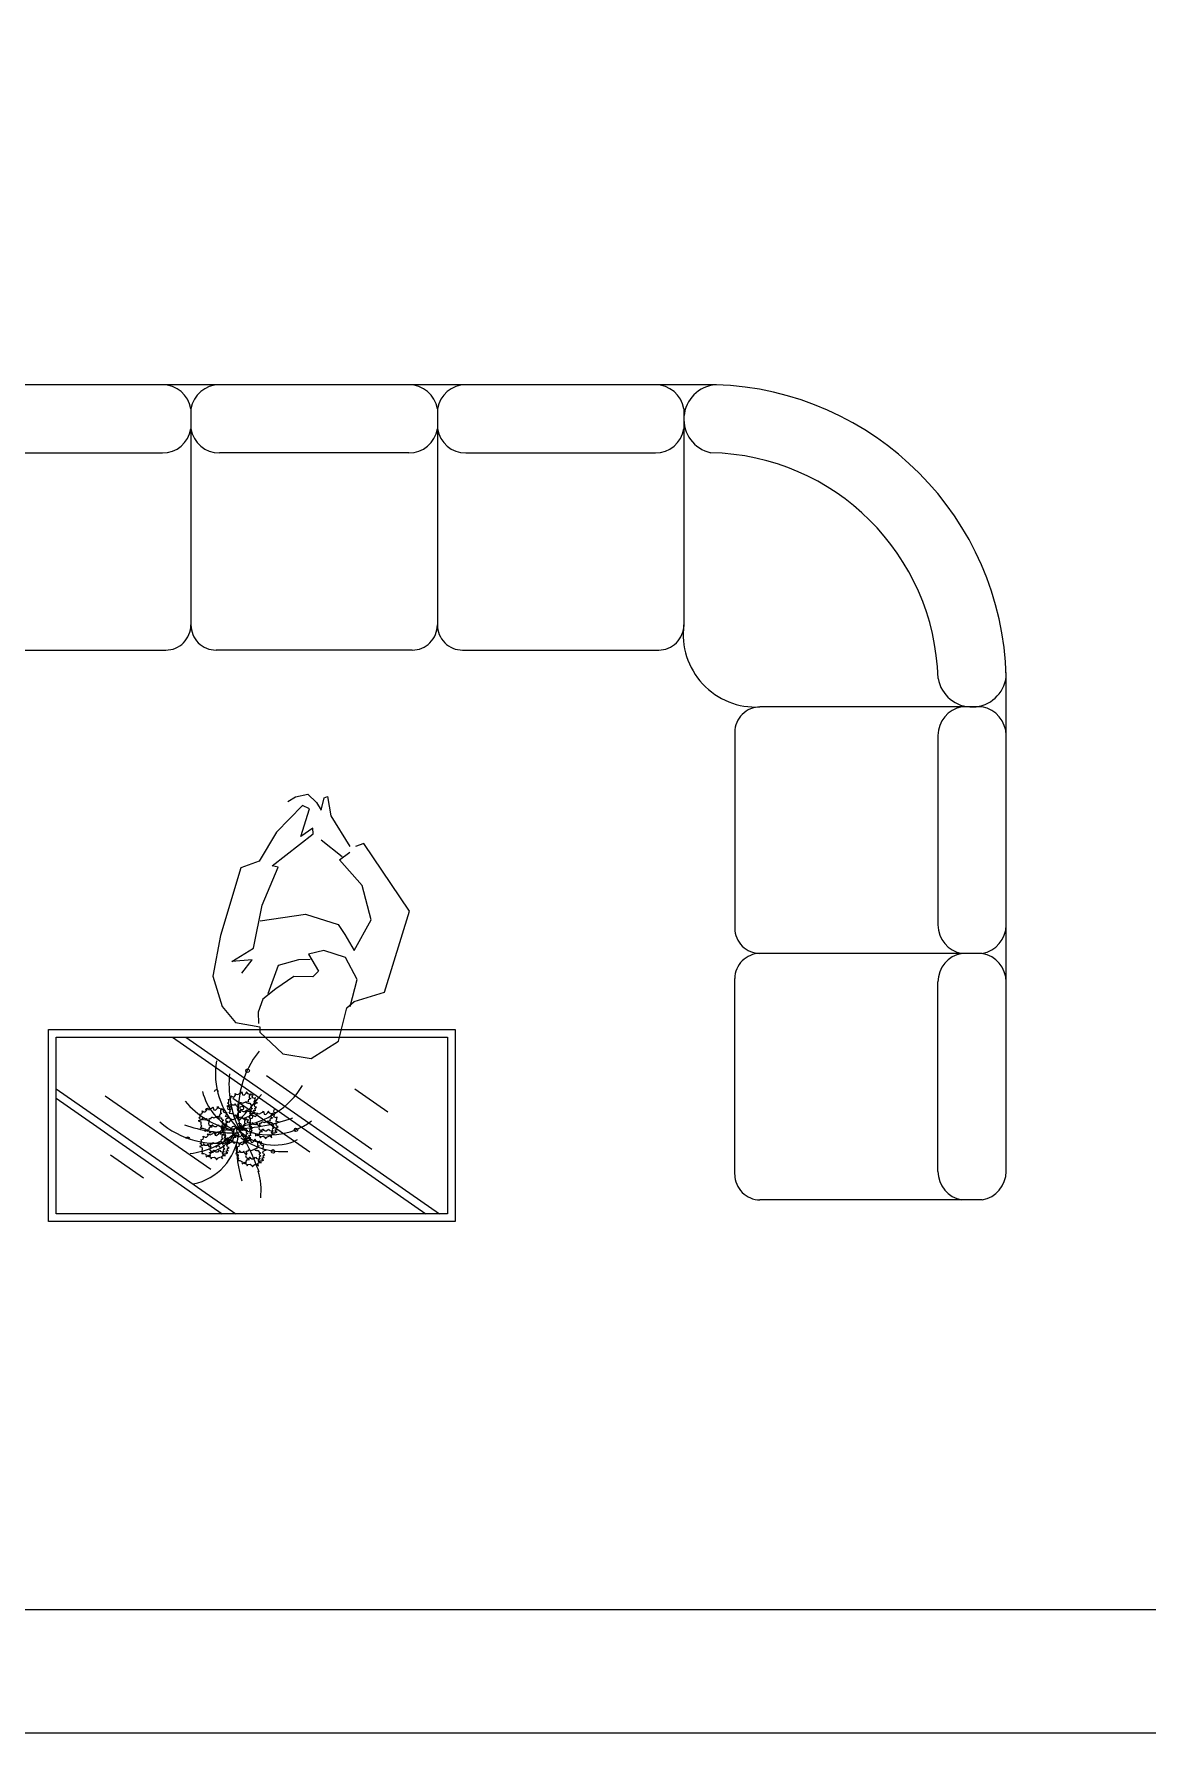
# Model space of a CAD drawing. Header units: inches. Extents: x 10.2 to 52.7, y 13.8 to 38.6.
# Drawn here: x 41.955 to 44.89, y 13.807 to 18.288 of the extents above; entities that cross this region are included whole.
import ezdxf

# ---------------------------------------------------------------- set-up
doc = ezdxf.new("R2010")
doc.units = ezdxf.units.IN
doc.header["$MEASUREMENT"] = 0
doc.layers.add('02', color=2, linetype='Continuous')
doc.layers.add('kadrbm', color=4, linetype='Continuous')

# ---------------------------------------------------------------- blocks, each defined once
blk = doc.blocks.new('kadrbm')
at = {"layer": 'kadrbm', "color": 4}
blk.add_lwpolyline([(0, 0), (0, 24.7972), (21, 24.7972), (21, 0), (0, 0)], close=True, dxfattribs=at)
blk.add_lwpolyline([(20.6631, 0.3257), (20.6631, 24.4603), (0.3369, 24.4603), (0.3369, 0.3257), (20.6631, 0.3257)], dxfattribs=at)

msp = doc.modelspace()

# ---------------------------------------------------------------- linework, layer by layer
at = {"layer": '02'}
for p, q in [((43.7548, 17.3631), (41.633, 17.3631)), ((42.3689, 17.2996), (42.3689, 16.7294)), ((43.0189, 17.2996), (43.0189, 16.7294)), ((43.6689, 17.2996), (43.6689, 16.7294)), ((41.794, 17.1831), (42.2939, 17.1831)), ((42.9439, 17.1831), (42.444, 17.1831)), ((43.094, 17.1831), (43.5939, 17.1831)), ((41.7853, 16.6631), (42.3026, 16.6631)), ((42.9526, 16.6631), (42.4353, 16.6631)), ((43.0853, 16.6631), (43.6026, 16.6631)), ((44.5189, 15.2881), (44.5189, 16.6042)), ((44.4555, 16.5131), (43.8697, 16.5131)), ((43.8034, 16.4467), (43.8034, 15.9295)), ((44.3389, 16.4381), (44.3389, 15.9381)), ((42.6249, 16.2635), (42.6451, 16.276)), ((42.6451, 16.276), (42.6774, 16.2829)), ((42.6774, 16.2829), (42.7002, 16.2615)), ((42.7126, 16.2412), (42.7205, 16.2739)), ((42.7205, 16.2739), (42.7292, 16.2771)), ((42.7292, 16.2771), (42.7382, 16.2258)), ((42.6636, 16.2529), (42.5949, 16.1829)), ((42.6587, 16.1717), (42.6815, 16.2447)), ((42.6815, 16.2447), (42.6636, 16.2529)), ((42.7002, 16.2615), (42.7126, 16.2412)), ((42.7382, 16.2258), (42.7879, 16.1448)), ((42.5949, 16.1829), (42.5486, 16.1063)), ((42.6905, 16.1933), (42.6587, 16.1717)), ((42.691, 16.1786), (42.6905, 16.1933)), ((42.5829, 16.0941), (42.691, 16.1786)), ((42.7681, 16.1176), (42.7121, 16.1616)), ((42.8246, 16.1533), (42.8027, 16.1452)), ((42.9452, 15.9742), (42.8246, 16.1533)), ((42.5486, 16.1063), (42.5004, 16.0885)), ((42.5566, 15.99), (42.5993, 16.0902)), ((42.5993, 16.0902), (42.5829, 16.0941)), ((42.761, 16.11), (42.7884, 16.13)), ((42.8206, 16.0426), (42.761, 16.11)), ((42.5004, 16.0885), (42.447, 15.9099)), ((42.8441, 15.9518), (42.8206, 16.0426)), ((42.5336, 15.8772), (42.5566, 15.99)), ((42.552, 15.9486), (42.6709, 15.9667)), ((42.6709, 15.9667), (42.7576, 15.9396)), ((42.8795, 15.7612), (42.9452, 15.9742)), ((42.7576, 15.9396), (42.7747, 15.913)), ((42.7747, 15.913), (42.7994, 15.8708)), ((42.7994, 15.8708), (42.8441, 15.9518)), ((42.447, 15.9099), (42.4267, 15.803)), ((42.4771, 15.8415), (42.5336, 15.8772)), ((42.7197, 15.8712), (42.6787, 15.8611)), ((42.7763, 15.8524), (42.7197, 15.8712)), ((42.5301, 15.8461), (42.4771, 15.8415)), ((42.5031, 15.8113), (42.5301, 15.8461)), ((42.5727, 15.7575), (42.5999, 15.8321)), ((42.5999, 15.8321), (42.654, 15.8471)), ((42.654, 15.8471), (42.6835, 15.848)), ((42.6787, 15.8611), (42.7052, 15.8162)), ((42.8077, 15.7944), (42.7763, 15.8524)), ((44.4555, 15.8631), (43.8697, 15.8631)), ((42.4267, 15.803), (42.4513, 15.7227)), ((42.6407, 15.8024), (42.593, 15.7699)), ((42.6909, 15.801), (42.6407, 15.8024)), ((42.7052, 15.8162), (42.6909, 15.801)), ((42.7892, 15.723), (42.8077, 15.7944)), ((43.8034, 15.2795), (43.8034, 15.7967)), ((44.3389, 15.2881), (44.3389, 15.7881)), ((42.5584, 15.7423), (42.5462, 15.708)), ((42.593, 15.7699), (42.5584, 15.7423)), ((42.7805, 15.7198), (42.7991, 15.7366)), ((42.7991, 15.7366), (42.8795, 15.7612)), ((42.4513, 15.7227), (42.4865, 15.681)), ((42.5462, 15.708), (42.5471, 15.6785)), ((42.7581, 15.632), (42.7805, 15.7198)), ((41.9938, 15.662), (43.0656, 15.662)), ((41.9938, 15.1562), (41.9938, 15.662)), ((42.0138, 15.642), (43.0456, 15.642)), ((42.0138, 15.1762), (42.0138, 15.642)), ((42.3202, 15.642), (42.9888, 15.1762)), ((42.3559, 15.642), (43.0244, 15.1762)), ((42.4865, 15.681), (42.5503, 15.6698)), ((42.5503, 15.6698), (42.5508, 15.655)), ((42.5508, 15.655), (42.6116, 15.5979)), ((43.0456, 15.642), (43.0456, 15.1762)), ((43.0656, 15.662), (43.0656, 15.1562)), ((42.6116, 15.5979), (42.6858, 15.5855)), ((42.6858, 15.5855), (42.7581, 15.632)), ((42.5679, 15.541), (42.8461, 15.3471)), ((42.0138, 15.5063), (42.4875, 15.1762)), ((42.0138, 15.4814), (42.4518, 15.1762)), ((42.1431, 15.4878), (42.4214, 15.2939)), ((42.4657, 15.4681), (42.4691, 15.4706)), ((42.4681, 15.467), (42.4657, 15.4681)), ((42.4674, 15.4778), (42.4734, 15.4792)), ((42.4691, 15.4763), (42.4674, 15.4778)), ((42.4701, 15.4627), (42.4681, 15.467)), ((42.4721, 15.4627), (42.4684, 15.4616)), ((42.4691, 15.4706), (42.4691, 15.4763)), ((42.4741, 15.4634), (42.4721, 15.4627)), ((42.4734, 15.4792), (42.4748, 15.4831)), ((42.4741, 15.4867), (42.4741, 15.4871)), ((42.4741, 15.4871), (42.4791, 15.4846)), ((42.4748, 15.4831), (42.4741, 15.4867)), ((42.4744, 15.4681), (42.4741, 15.4634)), ((42.4781, 15.4631), (42.4744, 15.4681)), ((42.4781, 15.4631), (42.4781, 15.4631)), ((42.4831, 15.4624), (42.4781, 15.4631)), ((42.4791, 15.4846), (42.4821, 15.4842)), ((42.4798, 15.4812), (42.6825, 15.3399)), ((42.4821, 15.4842), (42.4841, 15.486)), ((42.4858, 15.4663), (42.4831, 15.4624)), ((42.4831, 15.4624), (42.4831, 15.4624)), ((42.4841, 15.486), (42.4868, 15.4889)), ((42.4851, 15.4932), (42.4885, 15.4921)), ((42.4865, 15.491), (42.4851, 15.4932)), ((42.4875, 15.4645), (42.4858, 15.4663)), ((42.4868, 15.4889), (42.4865, 15.491)), ((42.4878, 15.4624), (42.4875, 15.4645)), ((42.4908, 15.4595), (42.4878, 15.4624)), ((42.4885, 15.4921), (42.4925, 15.491)), ((42.4925, 15.491), (42.4992, 15.4943)), ((42.4925, 15.491), (42.4925, 15.491)), ((42.4925, 15.4659), (42.4948, 15.4663)), ((42.4932, 15.4631), (42.4925, 15.4659)), ((42.4932, 15.4606), (42.4932, 15.4631)), ((42.4948, 15.4663), (42.4978, 15.467)), ((42.4978, 15.467), (42.4992, 15.4702)), ((42.4992, 15.4943), (42.5012, 15.4957)), ((42.4992, 15.4702), (42.5009, 15.4699)), ((42.5009, 15.4699), (42.5032, 15.4692)), ((42.5012, 15.4957), (42.5029, 15.4978)), ((42.5029, 15.4978), (42.5052, 15.4899)), ((42.5032, 15.4692), (42.5052, 15.4684)), ((42.5052, 15.4899), (42.5092, 15.4889)), ((42.5052, 15.4684), (42.5122, 15.471)), ((42.5092, 15.4889), (42.5146, 15.4943)), ((42.5122, 15.471), (42.5146, 15.4727)), ((42.5146, 15.4982), (42.5183, 15.4935)), ((42.5152, 15.4975), (42.5146, 15.4982)), ((42.5146, 15.4943), (42.5152, 15.4975)), ((42.5146, 15.4727), (42.5149, 15.4706)), ((42.5149, 15.4706), (42.5162, 15.4692)), ((42.5176, 15.472), (42.5152, 15.471)), ((42.5162, 15.4692), (42.5196, 15.4681)), ((42.5183, 15.4935), (42.5246, 15.4921)), ((42.5196, 15.4681), (42.5203, 15.4681)), ((42.5209, 15.4771), (42.5203, 15.4749)), ((42.5203, 15.4749), (42.5203, 15.4735)), ((42.5203, 15.4735), (42.5216, 15.472)), ((42.5203, 15.4681), (42.5249, 15.4684)), ((42.5253, 15.4799), (42.5209, 15.4771)), ((42.5229, 15.4882), (42.5226, 15.4871)), ((42.5226, 15.4871), (42.5226, 15.4817)), ((42.5226, 15.4817), (42.5266, 15.4806)), ((42.5273, 15.4921), (42.5229, 15.4882)), ((42.5246, 15.4921), (42.5283, 15.4925)), ((42.5249, 15.4684), (42.5249, 15.4667)), ((42.5249, 15.4667), (42.5266, 15.4638)), ((42.5266, 15.4806), (42.5253, 15.4799)), ((42.5265, 15.4896), (42.5254, 15.4899)), ((42.5312, 15.4897), (42.5265, 15.4896)), ((42.5266, 15.4638), (42.5283, 15.4631)), ((42.5283, 15.4925), (42.5273, 15.4921)), ((42.5283, 15.4631), (42.5303, 15.4624)), ((42.5303, 15.4624), (42.5283, 15.4606)), ((42.5305, 15.4844), (42.5314, 15.4878)), ((42.5324, 15.4823), (42.5305, 15.4844)), ((42.5332, 15.49), (42.5312, 15.4897)), ((42.5314, 15.4878), (42.5332, 15.49)), ((42.5364, 15.4806), (42.5324, 15.4823)), ((42.536, 15.4716), (42.5383, 15.4773)), ((42.5411, 15.4701), (42.536, 15.4716)), ((42.5393, 15.4832), (42.5364, 15.4806)), ((42.5364, 15.463), (42.5385, 15.467)), ((42.5376, 15.4594), (42.5364, 15.463)), ((42.5383, 15.4773), (42.5393, 15.4832)), ((42.5385, 15.467), (42.5449, 15.4686)), ((42.5449, 15.4686), (42.5411, 15.4701)), ((42.8009, 15.5063), (42.888, 15.4456)), ((42.3927, 15.4226), (42.3884, 15.4212)), ((42.3884, 15.4212), (42.3947, 15.419)), ((42.39, 15.4291), (42.3934, 15.4316)), ((42.3924, 15.428), (42.39, 15.4291)), ((42.3917, 15.4388), (42.3977, 15.4402)), ((42.3934, 15.4373), (42.3917, 15.4388)), ((42.3944, 15.4237), (42.3924, 15.428)), ((42.3964, 15.4237), (42.3927, 15.4226)), ((42.3934, 15.4316), (42.3934, 15.4373)), ((42.3947, 15.419), (42.3954, 15.4155)), ((42.3984, 15.4244), (42.3964, 15.4237)), ((42.3977, 15.4402), (42.3991, 15.4441)), ((42.3984, 15.4481), (42.4034, 15.4456)), ((42.3984, 15.4477), (42.3984, 15.4481)), ((42.3991, 15.4441), (42.3984, 15.4477)), ((42.3987, 15.4291), (42.3984, 15.4244)), ((42.4024, 15.4241), (42.3987, 15.4291)), ((42.4024, 15.4241), (42.4024, 15.4241)), ((42.4074, 15.4233), (42.4024, 15.4241)), ((42.4034, 15.4456), (42.4064, 15.4452)), ((42.4064, 15.4452), (42.4084, 15.447)), ((42.4101, 15.4273), (42.4074, 15.4233)), ((42.4074, 15.4233), (42.4074, 15.4233)), ((42.4084, 15.447), (42.4111, 15.4499)), ((42.4094, 15.4542), (42.4128, 15.4531)), ((42.4108, 15.452), (42.4094, 15.4542)), ((42.4118, 15.4255), (42.4101, 15.4273)), ((42.4111, 15.4499), (42.4108, 15.452)), ((42.4121, 15.4233), (42.4118, 15.4255)), ((42.4151, 15.4205), (42.4121, 15.4233)), ((42.4128, 15.4531), (42.4168, 15.452)), ((42.4191, 15.4212), (42.4151, 15.4205)), ((42.4161, 15.4164), (42.4191, 15.4212)), ((42.4168, 15.452), (42.4235, 15.4553)), ((42.4168, 15.452), (42.4168, 15.452)), ((42.4168, 15.4269), (42.4191, 15.4273)), ((42.4175, 15.4241), (42.4168, 15.4269)), ((42.4175, 15.4216), (42.4175, 15.4241)), ((42.4191, 15.4273), (42.4221, 15.428)), ((42.4191, 15.4212), (42.4191, 15.4212)), ((42.4221, 15.428), (42.4235, 15.4312)), ((42.4235, 15.4553), (42.4255, 15.4567)), ((42.4235, 15.4312), (42.4252, 15.4309)), ((42.4252, 15.4309), (42.4275, 15.4302)), ((42.4255, 15.4567), (42.4272, 15.4588)), ((42.4272, 15.4588), (42.4295, 15.4509)), ((42.4275, 15.4302), (42.4295, 15.4294)), ((42.4295, 15.4509), (42.4335, 15.4499)), ((42.4295, 15.4294), (42.4365, 15.432)), ((42.4335, 15.4499), (42.4389, 15.4553)), ((42.4365, 15.432), (42.4389, 15.4337)), ((42.4389, 15.4592), (42.4426, 15.4545)), ((42.4395, 15.4585), (42.4389, 15.4592)), ((42.4389, 15.4553), (42.4395, 15.4585)), ((42.4389, 15.4337), (42.4392, 15.4316)), ((42.4392, 15.4316), (42.4405, 15.4302)), ((42.4419, 15.433), (42.4395, 15.432)), ((42.4405, 15.4302), (42.4439, 15.4291)), ((42.4459, 15.433), (42.4419, 15.433)), ((42.4426, 15.4545), (42.4489, 15.4531)), ((42.4439, 15.4291), (42.4446, 15.4291)), ((42.4452, 15.438), (42.4446, 15.4359)), ((42.4446, 15.4359), (42.4446, 15.4345)), ((42.4446, 15.4345), (42.4459, 15.433)), ((42.4446, 15.4291), (42.4492, 15.4294)), ((42.4496, 15.4409), (42.4452, 15.438)), ((42.4472, 15.4492), (42.4469, 15.4481)), ((42.4469, 15.4481), (42.4469, 15.4427)), ((42.4469, 15.4427), (42.4509, 15.4416)), ((42.4516, 15.4531), (42.4472, 15.4492)), ((42.4489, 15.4531), (42.4526, 15.4535)), ((42.4492, 15.4294), (42.4492, 15.4277)), ((42.4492, 15.4277), (42.4509, 15.4248)), ((42.4509, 15.4416), (42.4496, 15.4409)), ((42.4508, 15.4506), (42.4497, 15.4509)), ((42.4555, 15.4507), (42.4508, 15.4506)), ((42.4509, 15.4248), (42.4526, 15.4241)), ((42.4526, 15.4216), (42.4513, 15.419)), ((42.4513, 15.419), (42.4513, 15.4176)), ((42.4513, 15.4173), (42.4555, 15.4149)), ((42.4526, 15.4535), (42.4516, 15.4531)), ((42.4526, 15.4241), (42.4546, 15.4233)), ((42.4546, 15.4233), (42.4526, 15.4216)), ((42.4548, 15.4454), (42.4557, 15.4488)), ((42.4567, 15.4433), (42.4548, 15.4454)), ((42.4575, 15.451), (42.4555, 15.4507)), ((42.4557, 15.4488), (42.4575, 15.451)), ((42.4607, 15.4416), (42.4567, 15.4433)), ((42.4603, 15.4326), (42.4626, 15.4383)), ((42.4654, 15.4311), (42.4603, 15.4326)), ((42.4636, 15.4442), (42.4607, 15.4416)), ((42.4607, 15.424), (42.4628, 15.428)), ((42.4619, 15.4204), (42.4607, 15.424)), ((42.4611, 15.4132), (42.4625, 15.4172)), ((42.4618, 15.4211), (42.4668, 15.4186)), ((42.4618, 15.4208), (42.4618, 15.4211)), ((42.4625, 15.4172), (42.4618, 15.4208)), ((42.4618, 15.4153), (42.4662, 15.4186)), ((42.4639, 15.4184), (42.4619, 15.4204)), ((42.4626, 15.4383), (42.4636, 15.4442)), ((42.4628, 15.428), (42.4692, 15.4296)), ((42.4662, 15.4186), (42.4639, 15.4184)), ((42.4684, 15.4616), (42.4641, 15.4602)), ((42.4641, 15.4602), (42.4704, 15.458)), ((42.4692, 15.4296), (42.4654, 15.4311)), ((42.4668, 15.4186), (42.4698, 15.4182)), ((42.4698, 15.4182), (42.4719, 15.42)), ((42.4699, 15.4414), (42.4732, 15.4469)), ((42.4699, 15.4414), (42.4758, 15.4412)), ((42.4707, 15.452), (42.4701, 15.4498)), ((42.4704, 15.458), (42.4711, 15.4545)), ((42.4732, 15.4469), (42.4705, 15.4493)), ((42.4711, 15.4545), (42.4707, 15.452)), ((42.4719, 15.42), (42.4745, 15.4229)), ((42.4728, 15.4272), (42.4762, 15.4261)), ((42.4742, 15.4251), (42.4728, 15.4272)), ((42.4745, 15.4229), (42.4742, 15.4251)), ((42.4758, 15.4412), (42.4788, 15.4404)), ((42.4762, 15.4261), (42.4802, 15.4251)), ((42.4802, 15.4251), (42.4869, 15.4283)), ((42.4802, 15.4251), (42.4802, 15.4251)), ((42.481, 15.4399), (42.4817, 15.4327)), ((42.4819, 15.4325), (42.4869, 15.4373)), ((42.4853, 15.4361), (42.4869, 15.4336)), ((42.4869, 15.4373), (42.4912, 15.4361)), ((42.4869, 15.4283), (42.4889, 15.4297)), ((42.4872, 15.4336), (42.4898, 15.4346)), ((42.4889, 15.4297), (42.4906, 15.4319)), ((42.4898, 15.4346), (42.4928, 15.4321)), ((42.4906, 15.4319), (42.4929, 15.424)), ((42.4948, 15.4602), (42.4908, 15.4595)), ((42.4912, 15.4361), (42.4928, 15.4363)), ((42.4928, 15.449), (42.4915, 15.4541)), ((42.4918, 15.4554), (42.4948, 15.4602)), ((42.4925, 15.44), (42.4955, 15.4443)), ((42.4925, 15.44), (42.4925, 15.44)), ((42.4928, 15.4363), (42.4925, 15.44)), ((42.4962, 15.4472), (42.4928, 15.449)), ((42.4928, 15.4321), (42.4948, 15.4277)), ((42.4929, 15.424), (42.4969, 15.4229)), ((42.4932, 15.4354), (42.4932, 15.4354)), ((42.4948, 15.4602), (42.4948, 15.4602)), ((42.4948, 15.4277), (42.4977, 15.4311)), ((42.4955, 15.4443), (42.5009, 15.4447)), ((42.5009, 15.4447), (42.4962, 15.4472)), ((42.4969, 15.4229), (42.5023, 15.4283)), ((42.4977, 15.4311), (42.5032, 15.4321)), ((42.4992, 15.4475), (42.4982, 15.4472)), ((42.5015, 15.4493), (42.4992, 15.4475)), ((42.5029, 15.4493), (42.5015, 15.4493)), ((42.5023, 15.4322), (42.506, 15.4276)), ((42.503, 15.4315), (42.5023, 15.4322)), ((42.5023, 15.4283), (42.503, 15.4315)), ((42.5045, 15.4468), (42.5029, 15.4493)), ((42.5032, 15.4321), (42.5072, 15.4289)), ((42.5076, 15.445), (42.5045, 15.4468)), ((42.506, 15.4276), (42.5123, 15.4261)), ((42.5072, 15.4289), (42.5089, 15.4246)), ((42.5112, 15.445), (42.5076, 15.445)), ((42.5089, 15.4246), (42.5123, 15.4295)), ((42.5107, 15.4222), (42.5103, 15.4211)), ((42.5103, 15.4211), (42.5103, 15.4157)), ((42.515, 15.4261), (42.5107, 15.4222)), ((42.5163, 15.45), (42.5112, 15.445)), ((42.5123, 15.4295), (42.5154, 15.4312)), ((42.5123, 15.4261), (42.516, 15.4265)), ((42.5142, 15.4236), (42.5131, 15.4239)), ((42.5189, 15.4237), (42.5142, 15.4236)), ((42.516, 15.4265), (42.515, 15.4261)), ((42.5154, 15.4312), (42.5199, 15.4325)), ((42.5209, 15.4457), (42.5176, 15.45)), ((42.5182, 15.4184), (42.5192, 15.4218)), ((42.5201, 15.4164), (42.5182, 15.4184)), ((42.5209, 15.424), (42.5189, 15.4237)), ((42.5192, 15.4218), (42.5209, 15.424)), ((42.5199, 15.4325), (42.5251, 15.4277)), ((42.5253, 15.4454), (42.5209, 15.4457)), ((42.523, 15.4171), (42.5263, 15.4196)), ((42.5253, 15.416), (42.523, 15.4171)), ((42.5233, 15.4339), (42.5256, 15.4361)), ((42.5251, 15.4277), (42.5233, 15.4339)), ((42.527, 15.4173), (42.5241, 15.4146)), ((42.5243, 15.4422), (42.526, 15.4447)), ((42.5263, 15.4382), (42.5243, 15.4422)), ((42.5246, 15.4268), (42.5307, 15.4282)), ((42.5263, 15.4253), (42.5246, 15.4268)), ((42.529, 15.4461), (42.5253, 15.4454)), ((42.5333, 15.4409), (42.5256, 15.44)), ((42.5256, 15.4361), (42.5286, 15.4364)), ((42.526, 15.4447), (42.529, 15.4461)), ((42.526, 15.4114), (42.527, 15.4173)), ((42.5263, 15.45), (42.528, 15.4461)), ((42.5323, 15.4364), (42.5263, 15.4382)), ((42.5263, 15.4196), (42.5263, 15.4253)), ((42.5312, 15.4539), (42.5264, 15.4506)), ((42.5283, 15.4606), (42.5269, 15.458)), ((42.5269, 15.458), (42.5269, 15.4566)), ((42.527, 15.4563), (42.5312, 15.4539)), ((42.5286, 15.4364), (42.5323, 15.4364)), ((42.5307, 15.4282), (42.532, 15.4321)), ((42.5313, 15.4361), (42.5363, 15.4336)), ((42.5313, 15.4357), (42.5313, 15.4361)), ((42.532, 15.4321), (42.5313, 15.4357)), ((42.5317, 15.4171), (42.5313, 15.4124)), ((42.5353, 15.4121), (42.5317, 15.4171)), ((42.5333, 15.4409), (42.5389, 15.4429)), ((42.5334, 15.4488), (42.5402, 15.4493)), ((42.5364, 15.446), (42.5334, 15.4488)), ((42.5338, 15.444), (42.5364, 15.446)), ((42.5389, 15.4429), (42.5338, 15.444)), ((42.5363, 15.4336), (42.5393, 15.4332)), ((42.5375, 15.4544), (42.5419, 15.4576)), ((42.538, 15.4513), (42.5375, 15.4544)), ((42.5396, 15.4574), (42.5376, 15.4594)), ((42.5396, 15.4495), (42.538, 15.4513)), ((42.5393, 15.4332), (42.5414, 15.435)), ((42.5419, 15.4576), (42.5396, 15.4574)), ((42.5414, 15.435), (42.544, 15.4379)), ((42.5424, 15.4422), (42.5457, 15.4411)), ((42.5437, 15.44), (42.5424, 15.4422)), ((42.544, 15.4379), (42.5437, 15.44)), ((42.5457, 15.4411), (42.5497, 15.44)), ((42.5497, 15.44), (42.5564, 15.4432)), ((42.5497, 15.44), (42.5497, 15.44)), ((42.5551, 15.416), (42.5564, 15.4192)), ((42.5564, 15.4432), (42.5584, 15.4447)), ((42.5564, 15.4192), (42.5581, 15.4189)), ((42.5581, 15.4189), (42.5604, 15.4182)), ((42.5584, 15.4447), (42.5601, 15.4468)), ((42.5601, 15.4468), (42.5624, 15.4389)), ((42.5604, 15.4182), (42.5624, 15.4174)), ((42.5624, 15.4389), (42.5665, 15.4379)), ((42.5624, 15.4174), (42.5695, 15.42)), ((42.5665, 15.4379), (42.5718, 15.4432)), ((42.5695, 15.42), (42.5718, 15.4217)), ((42.5718, 15.4472), (42.5755, 15.4425)), ((42.5725, 15.4465), (42.5718, 15.4472)), ((42.5718, 15.4432), (42.5725, 15.4465)), ((42.5718, 15.4217), (42.5721, 15.4196)), ((42.5721, 15.4196), (42.5735, 15.4182)), ((42.5748, 15.421), (42.5725, 15.42)), ((42.5735, 15.4182), (42.5768, 15.4171)), ((42.5788, 15.421), (42.5748, 15.421)), ((42.5755, 15.4425), (42.5818, 15.4411)), ((42.5768, 15.4171), (42.5775, 15.4171)), ((42.5782, 15.426), (42.5775, 15.4239)), ((42.5775, 15.4239), (42.5775, 15.4225)), ((42.5775, 15.4225), (42.5788, 15.421)), ((42.5775, 15.4171), (42.5822, 15.4174)), ((42.5825, 15.4289), (42.5782, 15.426)), ((42.5802, 15.4372), (42.5798, 15.4361)), ((42.5798, 15.4361), (42.5798, 15.4307)), ((42.5798, 15.4307), (42.5838, 15.4296)), ((42.5845, 15.4411), (42.5802, 15.4372)), ((42.5818, 15.4411), (42.5855, 15.4415)), ((42.5822, 15.4174), (42.5822, 15.4156)), ((42.5838, 15.4296), (42.5825, 15.4289)), ((42.5837, 15.4386), (42.5826, 15.4389)), ((42.5884, 15.4387), (42.5837, 15.4386)), ((42.5855, 15.4415), (42.5845, 15.4411)), ((42.5877, 15.4334), (42.5887, 15.4368)), ((42.5896, 15.4313), (42.5877, 15.4334)), ((42.5905, 15.439), (42.5884, 15.4387)), ((42.5887, 15.4368), (42.5905, 15.439)), ((42.5936, 15.4296), (42.5896, 15.4313)), ((42.5932, 15.4206), (42.5955, 15.4263)), ((42.5983, 15.4191), (42.5932, 15.4206)), ((42.5965, 15.4322), (42.5936, 15.4296)), ((42.5955, 15.4263), (42.5965, 15.4322)), ((42.5957, 15.416), (42.6021, 15.4176)), ((42.6021, 15.4176), (42.5983, 15.4191)), ((42.3942, 15.4024), (42.4001, 15.4022)), ((42.3951, 15.413), (42.3944, 15.4108)), ((42.395, 15.3715), (42.401, 15.373)), ((42.3954, 15.4155), (42.3951, 15.413)), ((42.4001, 15.4022), (42.4031, 15.4014)), ((42.401, 15.373), (42.4024, 15.3769)), ((42.4017, 15.3809), (42.4067, 15.3784)), ((42.4017, 15.3805), (42.4017, 15.3809)), ((42.4024, 15.3769), (42.4017, 15.3805)), ((42.4053, 15.4009), (42.406, 15.3937)), ((42.4062, 15.3935), (42.4112, 15.3983)), ((42.4067, 15.3784), (42.4097, 15.378)), ((42.4096, 15.3971), (42.4112, 15.3946)), ((42.4097, 15.378), (42.4117, 15.3798)), ((42.4112, 15.3983), (42.4155, 15.3971)), ((42.4115, 15.3946), (42.4141, 15.3956)), ((42.4117, 15.3798), (42.4144, 15.3827)), ((42.4127, 15.387), (42.4161, 15.3859)), ((42.4141, 15.3848), (42.4127, 15.387)), ((42.4141, 15.3956), (42.4171, 15.3931)), ((42.4144, 15.3827), (42.4141, 15.3848)), ((42.4155, 15.3971), (42.4171, 15.3973)), ((42.4171, 15.41), (42.4158, 15.4151)), ((42.4161, 15.3859), (42.4201, 15.3848)), ((42.4168, 15.401), (42.4198, 15.4053)), ((42.4168, 15.401), (42.4168, 15.401)), ((42.4171, 15.3973), (42.4168, 15.401)), ((42.4205, 15.4082), (42.4171, 15.41)), ((42.4171, 15.3931), (42.4191, 15.3887)), ((42.4175, 15.3964), (42.4175, 15.3964)), ((42.4191, 15.3887), (42.422, 15.3921)), ((42.4198, 15.4053), (42.4252, 15.4057)), ((42.4201, 15.3848), (42.4268, 15.388)), ((42.4201, 15.3848), (42.4201, 15.3848)), ((42.4252, 15.4057), (42.4205, 15.4082)), ((42.422, 15.3921), (42.4275, 15.3931)), ((42.4235, 15.4085), (42.4225, 15.4082)), ((42.4258, 15.4103), (42.4235, 15.4085)), ((42.4272, 15.4103), (42.4258, 15.4103)), ((42.4268, 15.388), (42.4288, 15.3895)), ((42.4289, 15.4078), (42.4272, 15.4103)), ((42.4275, 15.3931), (42.4315, 15.3899)), ((42.4288, 15.3895), (42.4305, 15.3916)), ((42.4319, 15.406), (42.4289, 15.4078)), ((42.4305, 15.3916), (42.4328, 15.3837)), ((42.4315, 15.3899), (42.4332, 15.3856)), ((42.4355, 15.406), (42.4319, 15.406)), ((42.4328, 15.3837), (42.4368, 15.3827)), ((42.4332, 15.3856), (42.4366, 15.3905)), ((42.4406, 15.411), (42.4355, 15.406)), ((42.4366, 15.3905), (42.4398, 15.3922)), ((42.4368, 15.3827), (42.4422, 15.388)), ((42.4398, 15.3922), (42.4442, 15.3935)), ((42.4452, 15.4067), (42.4419, 15.411)), ((42.4422, 15.392), (42.4459, 15.3873)), ((42.4429, 15.3913), (42.4422, 15.392)), ((42.4422, 15.388), (42.4429, 15.3913)), ((42.4442, 15.3935), (42.4494, 15.3887)), ((42.4496, 15.4064), (42.4452, 15.4067)), ((42.4459, 15.3873), (42.4522, 15.3859)), ((42.4476, 15.3949), (42.4499, 15.3971)), ((42.4494, 15.3887), (42.4476, 15.3949)), ((42.4529, 15.3737), (42.4485, 15.3708)), ((42.4486, 15.4032), (42.4503, 15.4057)), ((42.4506, 15.3992), (42.4486, 15.4032)), ((42.4533, 15.4071), (42.4496, 15.4064)), ((42.4576, 15.4019), (42.4499, 15.401)), ((42.4499, 15.3971), (42.4529, 15.3974)), ((42.4505, 15.3819), (42.4502, 15.3809)), ((42.4502, 15.3809), (42.4502, 15.3755)), ((42.4502, 15.3755), (42.4542, 15.3744)), ((42.4503, 15.4057), (42.4533, 15.4071)), ((42.4549, 15.3859), (42.4505, 15.3819)), ((42.4506, 15.411), (42.4523, 15.4071)), ((42.4566, 15.3974), (42.4506, 15.3992)), ((42.4555, 15.4149), (42.4507, 15.4116)), ((42.4561, 15.3957), (42.4518, 15.3942)), ((42.4518, 15.3942), (42.4581, 15.3921)), ((42.4522, 15.3859), (42.4559, 15.3862)), ((42.4529, 15.3974), (42.4566, 15.3974)), ((42.4542, 15.3744), (42.4529, 15.3737)), ((42.4541, 15.3833), (42.453, 15.3836)), ((42.4534, 15.4021), (42.4568, 15.4046)), ((42.4558, 15.401), (42.4534, 15.4021)), ((42.4588, 15.3835), (42.4541, 15.3833)), ((42.4559, 15.3862), (42.4549, 15.3859)), ((42.4551, 15.4118), (42.4611, 15.4132)), ((42.4568, 15.4104), (42.4551, 15.4118)), ((42.4578, 15.3967), (42.4558, 15.401)), ((42.4598, 15.3967), (42.4561, 15.3957)), ((42.4568, 15.4046), (42.4568, 15.4104)), ((42.4576, 15.4019), (42.4632, 15.4039)), ((42.4576, 15.3755), (42.4609, 15.3809)), ((42.4576, 15.3755), (42.4635, 15.3753)), ((42.4577, 15.4098), (42.4645, 15.4103)), ((42.4607, 15.407), (42.4577, 15.4098)), ((42.4585, 15.386), (42.4578, 15.3838)), ((42.4581, 15.405), (42.4607, 15.407)), ((42.4632, 15.4039), (42.4581, 15.405)), ((42.4581, 15.3921), (42.4588, 15.3885)), ((42.4581, 15.3782), (42.4591, 15.3816)), ((42.46, 15.3761), (42.4581, 15.3782)), ((42.4609, 15.3809), (42.4582, 15.3833)), ((42.4588, 15.3885), (42.4585, 15.386)), ((42.4608, 15.3838), (42.4588, 15.3835)), ((42.4591, 15.3816), (42.4608, 15.3838)), ((42.4618, 15.3975), (42.4598, 15.3967)), ((42.464, 15.3744), (42.46, 15.3761)), ((42.4623, 15.4123), (42.4618, 15.4153)), ((42.4621, 15.4021), (42.4618, 15.3975)), ((42.4658, 15.3971), (42.4621, 15.4021)), ((42.4639, 15.4105), (42.4623, 15.4123)), ((42.4635, 15.3753), (42.4665, 15.3744)), ((42.4669, 15.377), (42.464, 15.3744)), ((42.4658, 15.3971), (42.4658, 15.3971)), ((42.4708, 15.3964), (42.4658, 15.3971)), ((42.4659, 15.3711), (42.4669, 15.377)), ((42.4688, 15.3739), (42.4694, 15.3667)), ((42.4735, 15.4003), (42.4708, 15.3964)), ((42.4708, 15.3964), (42.4708, 15.3964)), ((42.4752, 15.3985), (42.4735, 15.4003)), ((42.4755, 15.3964), (42.4752, 15.3985)), ((42.4785, 15.3935), (42.4755, 15.3964)), ((42.4826, 15.3942), (42.4785, 15.3935)), ((42.4806, 15.383), (42.4793, 15.3881)), ((42.4795, 15.3895), (42.4826, 15.3942)), ((42.4802, 15.4), (42.4826, 15.4003)), ((42.4809, 15.3971), (42.4802, 15.4)), ((42.4802, 15.374), (42.4832, 15.3783)), ((42.4802, 15.374), (42.4802, 15.374)), ((42.4805, 15.3703), (42.4802, 15.374)), ((42.4839, 15.3812), (42.4806, 15.383)), ((42.4809, 15.3946), (42.4809, 15.3971)), ((42.4826, 15.4003), (42.4856, 15.401)), ((42.4826, 15.3942), (42.4826, 15.3942)), ((42.4832, 15.3783), (42.4886, 15.3787)), ((42.4886, 15.3787), (42.4839, 15.3812)), ((42.4856, 15.401), (42.4869, 15.4043)), ((42.4869, 15.3816), (42.4859, 15.3812)), ((42.4869, 15.4043), (42.4886, 15.4039)), ((42.4893, 15.3834), (42.4869, 15.3816)), ((42.4886, 15.4039), (42.4909, 15.4032)), ((42.4906, 15.3834), (42.4893, 15.3834)), ((42.4923, 15.3809), (42.4906, 15.3834)), ((42.4909, 15.4032), (42.4929, 15.4025)), ((42.4953, 15.3791), (42.4923, 15.3809)), ((42.4929, 15.4025), (42.5, 15.405)), ((42.499, 15.3791), (42.4953, 15.3791)), ((42.504, 15.3841), (42.499, 15.3791)), ((42.5, 15.405), (42.5023, 15.4068)), ((42.5023, 15.4068), (42.5026, 15.4046)), ((42.5026, 15.4046), (42.504, 15.4032)), ((42.5053, 15.4061), (42.503, 15.405)), ((42.504, 15.4032), (42.5073, 15.4021)), ((42.5093, 15.4061), (42.5053, 15.4061)), ((42.5087, 15.3798), (42.5053, 15.3841)), ((42.5073, 15.4021), (42.508, 15.4021)), ((42.5087, 15.4111), (42.508, 15.4089)), ((42.508, 15.4089), (42.508, 15.4075)), ((42.508, 15.4075), (42.5093, 15.4061)), ((42.508, 15.4021), (42.5127, 15.4025)), ((42.513, 15.4139), (42.5087, 15.4111)), ((42.513, 15.3794), (42.5087, 15.3798)), ((42.5103, 15.4157), (42.5143, 15.4147)), ((42.512, 15.3762), (42.5137, 15.3787)), ((42.514, 15.3722), (42.512, 15.3762)), ((42.5127, 15.4025), (42.5127, 15.4007)), ((42.5127, 15.4007), (42.5143, 15.3978)), ((42.5143, 15.4147), (42.513, 15.4139)), ((42.5167, 15.3801), (42.513, 15.3794)), ((42.521, 15.3749), (42.5133, 15.374)), ((42.5137, 15.3787), (42.5167, 15.3801)), ((42.514, 15.3841), (42.5157, 15.3801)), ((42.52, 15.3705), (42.514, 15.3722)), ((42.5189, 15.3879), (42.5141, 15.3846)), ((42.5143, 15.3978), (42.516, 15.3971)), ((42.516, 15.3946), (42.5147, 15.3921)), ((42.5147, 15.3921), (42.5147, 15.3906)), ((42.5147, 15.3903), (42.5189, 15.3879)), ((42.516, 15.3971), (42.518, 15.3964)), ((42.518, 15.3964), (42.516, 15.3946)), ((42.5241, 15.4146), (42.5201, 15.4164)), ((42.521, 15.3749), (42.5266, 15.3769)), ((42.5211, 15.3829), (42.5279, 15.3833)), ((42.5242, 15.38), (42.5211, 15.3829)), ((42.5256, 15.4106), (42.5213, 15.4092)), ((42.5213, 15.4092), (42.5276, 15.407)), ((42.5215, 15.3781), (42.5242, 15.38)), ((42.5266, 15.3769), (42.5215, 15.3781)), ((42.5236, 15.3708), (42.5252, 15.373)), ((42.5237, 15.4056), (42.526, 15.4114)), ((42.5288, 15.4041), (42.5237, 15.4056)), ((42.5241, 15.3971), (42.5262, 15.4011)), ((42.5253, 15.3934), (42.5241, 15.3971)), ((42.5252, 15.3884), (42.5296, 15.3916)), ((42.5258, 15.3853), (42.5252, 15.3884)), ((42.5252, 15.373), (42.5276, 15.3651)), ((42.5273, 15.4117), (42.5253, 15.416)), ((42.5273, 15.3915), (42.5253, 15.3934)), ((42.5293, 15.4117), (42.5256, 15.4106)), ((42.5273, 15.3835), (42.5258, 15.3853)), ((42.5262, 15.4011), (42.5326, 15.4027)), ((42.5271, 15.3904), (42.5304, 15.3959)), ((42.5271, 15.3904), (42.533, 15.3902)), ((42.528, 15.401), (42.5273, 15.3988)), ((42.5296, 15.3916), (42.5273, 15.3915)), ((42.5276, 15.407), (42.5283, 15.4035)), ((42.5304, 15.3959), (42.5277, 15.3983)), ((42.5283, 15.4035), (42.528, 15.401)), ((42.5326, 15.4027), (42.5288, 15.4041)), ((42.5313, 15.4124), (42.5293, 15.4117)), ((42.533, 15.3902), (42.536, 15.3894)), ((42.5353, 15.4121), (42.5353, 15.4121)), ((42.5404, 15.4113), (42.5353, 15.4121)), ((42.5369, 15.3733), (42.5406, 15.3687)), ((42.5376, 15.3726), (42.5369, 15.3733)), ((42.5369, 15.3694), (42.5376, 15.3726)), ((42.5383, 15.3889), (42.5389, 15.3817)), ((42.5391, 15.3815), (42.5442, 15.3863)), ((42.543, 15.4153), (42.5404, 15.4113)), ((42.5404, 15.4113), (42.5404, 15.4113)), ((42.5425, 15.3851), (42.5442, 15.3826)), ((42.5447, 15.4135), (42.543, 15.4153)), ((42.5442, 15.3863), (42.5484, 15.3851)), ((42.5444, 15.3826), (42.5471, 15.3836)), ((42.545, 15.4113), (42.5447, 15.4135)), ((42.548, 15.4085), (42.545, 15.4113)), ((42.5471, 15.3836), (42.5501, 15.3811)), ((42.5521, 15.4092), (42.548, 15.4085)), ((42.5484, 15.3851), (42.55, 15.3853)), ((42.5501, 15.398), (42.5488, 15.4031)), ((42.549, 15.4044), (42.5521, 15.4092)), ((42.5497, 15.4149), (42.5521, 15.4153)), ((42.5504, 15.4121), (42.5497, 15.4149)), ((42.5497, 15.389), (42.5527, 15.3933)), ((42.5497, 15.389), (42.5497, 15.389)), ((42.55, 15.3853), (42.5497, 15.389)), ((42.5534, 15.3962), (42.5501, 15.398)), ((42.5501, 15.3811), (42.5521, 15.3767)), ((42.5504, 15.4096), (42.5504, 15.4121)), ((42.5504, 15.3844), (42.5504, 15.3844)), ((42.5521, 15.4153), (42.5551, 15.416)), ((42.5521, 15.4092), (42.5521, 15.4092)), ((42.5521, 15.3767), (42.555, 15.3801)), ((42.5527, 15.3933), (42.5581, 15.3937)), ((42.5581, 15.3937), (42.5534, 15.3962)), ((42.555, 15.3801), (42.5604, 15.3811)), ((42.5564, 15.3965), (42.5554, 15.3962)), ((42.5588, 15.3983), (42.5564, 15.3965)), ((42.5601, 15.3983), (42.5588, 15.3983)), ((42.5618, 15.3958), (42.5601, 15.3983)), ((42.5604, 15.3811), (42.5644, 15.3779)), ((42.5648, 15.394), (42.5618, 15.3958)), ((42.5644, 15.3779), (42.5661, 15.3736)), ((42.5685, 15.394), (42.5648, 15.394)), ((42.5661, 15.3736), (42.5695, 15.3785)), ((42.5735, 15.399), (42.5685, 15.394)), ((42.5695, 15.3785), (42.5727, 15.3802)), ((42.5727, 15.3802), (42.5772, 15.3815)), ((42.5782, 15.3947), (42.5748, 15.399)), ((42.5772, 15.3815), (42.5823, 15.3767)), ((42.5825, 15.3944), (42.5782, 15.3947)), ((42.5805, 15.3829), (42.5829, 15.3851)), ((42.5823, 15.3767), (42.5805, 15.3829)), ((42.5815, 15.3912), (42.5832, 15.3937)), ((42.5835, 15.3872), (42.5815, 15.3912)), ((42.5822, 15.4156), (42.5838, 15.4128)), ((42.5862, 15.3951), (42.5825, 15.3944)), ((42.5905, 15.3899), (42.5828, 15.389)), ((42.5829, 15.3851), (42.5859, 15.3854)), ((42.5832, 15.3937), (42.5862, 15.3951)), ((42.5835, 15.399), (42.5852, 15.3951)), ((42.5895, 15.3854), (42.5835, 15.3872)), ((42.5884, 15.4029), (42.5836, 15.3996)), ((42.5838, 15.4128), (42.5855, 15.4121)), ((42.5855, 15.4096), (42.5842, 15.407)), ((42.5842, 15.407), (42.5842, 15.4056)), ((42.5842, 15.4053), (42.5884, 15.4029)), ((42.5855, 15.4121), (42.5875, 15.4113)), ((42.5875, 15.4113), (42.5855, 15.4096)), ((42.5859, 15.3854), (42.5895, 15.3854)), ((42.5905, 15.3899), (42.5961, 15.3919)), ((42.5906, 15.3978), (42.5974, 15.3983)), ((42.5937, 15.395), (42.5906, 15.3978)), ((42.591, 15.393), (42.5937, 15.395)), ((42.5961, 15.3919), (42.591, 15.393)), ((42.5936, 15.412), (42.5957, 15.416)), ((42.5949, 15.4084), (42.5936, 15.412)), ((42.5947, 15.4033), (42.5991, 15.4066)), ((42.5953, 15.4003), (42.5947, 15.4033)), ((42.5968, 15.4064), (42.5949, 15.4084)), ((42.5968, 15.3985), (42.5953, 15.4003)), ((42.5991, 15.4066), (42.5968, 15.4064)), ((42.1571, 15.3319), (42.2442, 15.2712)), ((42.396, 15.3554), (42.3917, 15.354)), ((42.3917, 15.354), (42.398, 15.3518)), ((42.3933, 15.3619), (42.3967, 15.3644)), ((42.3957, 15.3608), (42.3933, 15.3619)), ((42.3967, 15.3701), (42.395, 15.3715)), ((42.3977, 15.3565), (42.3957, 15.3608)), ((42.3997, 15.3565), (42.396, 15.3554)), ((42.3967, 15.3644), (42.3967, 15.3701)), ((42.3975, 15.3352), (42.4034, 15.335)), ((42.3984, 15.3457), (42.3977, 15.3436)), ((42.398, 15.3518), (42.3987, 15.3482)), ((42.3987, 15.3482), (42.3984, 15.3457)), ((42.4017, 15.3572), (42.3997, 15.3565)), ((42.402, 15.3619), (42.4017, 15.3572)), ((42.4057, 15.3568), (42.402, 15.3619)), ((42.4034, 15.335), (42.4064, 15.3342)), ((42.4057, 15.3568), (42.4057, 15.3568)), ((42.4107, 15.3561), (42.4057, 15.3568)), ((42.4087, 15.3337), (42.4093, 15.3265)), ((42.4095, 15.3263), (42.4146, 15.3311)), ((42.4134, 15.3601), (42.4107, 15.3561)), ((42.4107, 15.3561), (42.4107, 15.3561)), ((42.4129, 15.3299), (42.4146, 15.3274)), ((42.4151, 15.3583), (42.4134, 15.3601)), ((42.4146, 15.3311), (42.4188, 15.3298)), ((42.4148, 15.3274), (42.4174, 15.3284)), ((42.4154, 15.3561), (42.4151, 15.3583)), ((42.4184, 15.3533), (42.4154, 15.3561)), ((42.4174, 15.3284), (42.4205, 15.3259)), ((42.4224, 15.354), (42.4184, 15.3533)), ((42.4188, 15.3298), (42.4204, 15.3301)), ((42.4205, 15.3427), (42.4191, 15.3479)), ((42.4194, 15.3492), (42.4224, 15.354)), ((42.4201, 15.3597), (42.4224, 15.3601)), ((42.4208, 15.3568), (42.4201, 15.3597)), ((42.4201, 15.3338), (42.4231, 15.3381)), ((42.4204, 15.3301), (42.4201, 15.3338)), ((42.4201, 15.3338), (42.4201, 15.3338)), ((42.4238, 15.341), (42.4205, 15.3427)), ((42.4208, 15.3543), (42.4208, 15.3568)), ((42.4208, 15.3291), (42.4208, 15.3291)), ((42.4224, 15.3601), (42.4255, 15.3608)), ((42.4224, 15.354), (42.4224, 15.354)), ((42.4231, 15.3381), (42.4285, 15.3385)), ((42.4285, 15.3385), (42.4238, 15.341)), ((42.4255, 15.3608), (42.4268, 15.364)), ((42.4268, 15.3413), (42.4258, 15.341)), ((42.4268, 15.364), (42.4285, 15.3637)), ((42.4292, 15.3431), (42.4268, 15.3413)), ((42.4285, 15.3637), (42.4308, 15.3629)), ((42.4305, 15.3431), (42.4292, 15.3431)), ((42.4322, 15.3406), (42.4305, 15.3431)), ((42.4308, 15.3629), (42.4328, 15.3622)), ((42.4352, 15.3388), (42.4322, 15.3406)), ((42.4328, 15.3622), (42.4398, 15.3647)), ((42.4389, 15.3388), (42.4352, 15.3388)), ((42.4439, 15.3438), (42.4389, 15.3388)), ((42.4398, 15.3647), (42.4422, 15.3665)), ((42.4422, 15.3665), (42.4425, 15.3644)), ((42.4425, 15.3644), (42.4439, 15.3629)), ((42.4452, 15.3658), (42.4429, 15.3647)), ((42.4439, 15.3629), (42.4472, 15.3619)), ((42.4492, 15.3658), (42.4452, 15.3658)), ((42.4486, 15.3395), (42.4452, 15.3438)), ((42.4472, 15.3619), (42.4479, 15.3619)), ((42.4485, 15.3708), (42.4479, 15.3687)), ((42.4479, 15.3687), (42.4479, 15.3672)), ((42.4479, 15.3672), (42.4492, 15.3658)), ((42.4479, 15.3619), (42.4526, 15.3622)), ((42.4529, 15.3392), (42.4486, 15.3395)), ((42.4509, 15.3277), (42.4532, 15.3298)), ((42.4527, 15.3215), (42.4509, 15.3277)), ((42.4519, 15.3359), (42.4536, 15.3385)), ((42.4539, 15.332), (42.4519, 15.3359)), ((42.4526, 15.3622), (42.4526, 15.3604)), ((42.4526, 15.3604), (42.4542, 15.3576)), ((42.4566, 15.3399), (42.4529, 15.3392)), ((42.4609, 15.3346), (42.4532, 15.3337)), ((42.4532, 15.3298), (42.4562, 15.3302)), ((42.4536, 15.3385), (42.4566, 15.3399)), ((42.4539, 15.3438), (42.4556, 15.3399)), ((42.4599, 15.3302), (42.4539, 15.332)), ((42.4588, 15.3477), (42.454, 15.3444)), ((42.4542, 15.3576), (42.4559, 15.3568)), ((42.4559, 15.3543), (42.4546, 15.3518)), ((42.4546, 15.3518), (42.4546, 15.3504)), ((42.4546, 15.3501), (42.4588, 15.3477)), ((42.4559, 15.3568), (42.4579, 15.3561)), ((42.4579, 15.3561), (42.4559, 15.3543)), ((42.4562, 15.3302), (42.4599, 15.3302)), ((42.4609, 15.3346), (42.4665, 15.3367)), ((42.461, 15.3426), (42.4678, 15.3431)), ((42.464, 15.3398), (42.461, 15.3426)), ((42.4614, 15.3378), (42.464, 15.3398)), ((42.4665, 15.3367), (42.4614, 15.3378)), ((42.4636, 15.3654), (42.4659, 15.3711)), ((42.4687, 15.3639), (42.4636, 15.3654)), ((42.464, 15.3568), (42.4661, 15.3608)), ((42.4652, 15.3531), (42.464, 15.3568)), ((42.4651, 15.3481), (42.4695, 15.3514)), ((42.4657, 15.345), (42.4651, 15.3481)), ((42.4672, 15.3512), (42.4652, 15.3531)), ((42.4672, 15.3433), (42.4657, 15.345)), ((42.4661, 15.3608), (42.4725, 15.3624)), ((42.4695, 15.3514), (42.4672, 15.3512)), ((42.4725, 15.3624), (42.4687, 15.3639)), ((42.4696, 15.3665), (42.4747, 15.3713)), ((42.473, 15.3701), (42.4747, 15.3676)), ((42.4747, 15.3713), (42.4789, 15.3701)), ((42.4749, 15.3676), (42.4776, 15.3687)), ((42.4776, 15.3687), (42.4806, 15.3662)), ((42.4789, 15.3701), (42.4805, 15.3703)), ((42.4806, 15.3662), (42.4826, 15.3617)), ((42.4809, 15.3694), (42.4809, 15.3694)), ((42.4826, 15.3617), (42.4854, 15.3651)), ((42.4854, 15.3651), (42.4909, 15.3662)), ((42.4908, 15.3368), (42.4864, 15.3353)), ((42.4864, 15.3353), (42.4928, 15.3332)), ((42.4881, 15.3432), (42.4914, 15.3457)), ((42.4904, 15.3421), (42.4881, 15.3432)), ((42.4898, 15.3529), (42.4958, 15.3543)), ((42.4914, 15.3515), (42.4898, 15.3529)), ((42.4924, 15.3378), (42.4904, 15.3421)), ((42.4944, 15.3378), (42.4908, 15.3368)), ((42.4909, 15.3662), (42.4949, 15.3629)), ((42.4914, 15.3457), (42.4914, 15.3515)), ((42.4928, 15.3332), (42.4934, 15.3296)), ((42.4934, 15.3296), (42.4931, 15.3271)), ((42.4965, 15.3386), (42.4944, 15.3378)), ((42.4949, 15.3629), (42.4966, 15.3587)), ((42.4958, 15.3543), (42.4971, 15.3583)), ((42.4965, 15.3622), (42.5015, 15.3597)), ((42.4965, 15.3619), (42.4965, 15.3622)), ((42.4971, 15.3583), (42.4965, 15.3619)), ((42.4968, 15.3432), (42.4965, 15.3386)), ((42.4966, 15.3587), (42.5, 15.3635)), ((42.5005, 15.3382), (42.4968, 15.3432)), ((42.5, 15.3635), (42.5032, 15.3652)), ((42.5005, 15.3382), (42.5005, 15.3382)), ((42.5055, 15.3375), (42.5005, 15.3382)), ((42.5015, 15.3597), (42.5045, 15.3593)), ((42.5032, 15.3652), (42.5077, 15.3665)), ((42.5045, 15.3593), (42.5065, 15.3611)), ((42.5082, 15.3414), (42.5055, 15.3375)), ((42.5055, 15.3375), (42.5055, 15.3375)), ((42.5065, 15.3611), (42.5092, 15.364)), ((42.5075, 15.3683), (42.5108, 15.3672)), ((42.5088, 15.3662), (42.5075, 15.3683)), ((42.5077, 15.3665), (42.5128, 15.3618)), ((42.5098, 15.3396), (42.5082, 15.3414)), ((42.5092, 15.364), (42.5088, 15.3662)), ((42.5102, 15.3375), (42.5098, 15.3396)), ((42.5132, 15.3346), (42.5102, 15.3375)), ((42.5108, 15.3672), (42.5149, 15.3662)), ((42.511, 15.368), (42.5133, 15.3701)), ((42.5128, 15.3618), (42.511, 15.368)), ((42.5172, 15.3353), (42.5132, 15.3346)), ((42.5133, 15.3701), (42.5164, 15.3705)), ((42.5152, 15.3241), (42.5139, 15.3293)), ((42.5141, 15.3306), (42.5172, 15.3353)), ((42.5149, 15.3662), (42.5215, 15.3694)), ((42.5149, 15.3662), (42.5149, 15.3662)), ((42.5149, 15.3411), (42.5172, 15.3414)), ((42.5155, 15.3382), (42.5149, 15.3411)), ((42.5155, 15.3357), (42.5155, 15.3382)), ((42.5164, 15.3705), (42.52, 15.3705)), ((42.5172, 15.3414), (42.5202, 15.3421)), ((42.5172, 15.3353), (42.5172, 15.3353)), ((42.5202, 15.3421), (42.5215, 15.3454)), ((42.5215, 15.3694), (42.5236, 15.3708)), ((42.5215, 15.3454), (42.5232, 15.345)), ((42.5232, 15.345), (42.5256, 15.3443)), ((42.5256, 15.3443), (42.5276, 15.3436)), ((42.5276, 15.3651), (42.5316, 15.364)), ((42.5276, 15.3436), (42.5346, 15.3461)), ((42.5316, 15.364), (42.5369, 15.3694)), ((42.5346, 15.3461), (42.5369, 15.3479)), ((42.5369, 15.3479), (42.5373, 15.3457)), ((42.5373, 15.3457), (42.5386, 15.3443)), ((42.5399, 15.3472), (42.5376, 15.3461)), ((42.5386, 15.3443), (42.542, 15.3432)), ((42.544, 15.3472), (42.5399, 15.3472)), ((42.5406, 15.3687), (42.547, 15.3672)), ((42.5433, 15.3522), (42.5426, 15.35)), ((42.5426, 15.35), (42.5426, 15.3486)), ((42.5426, 15.3486), (42.544, 15.3472)), ((42.5426, 15.3432), (42.5473, 15.3436)), ((42.5476, 15.355), (42.5433, 15.3522)), ((42.5453, 15.3633), (42.545, 15.3622)), ((42.545, 15.3622), (42.545, 15.3568)), ((42.545, 15.3568), (42.549, 15.3558)), ((42.5496, 15.3672), (42.5453, 15.3633)), ((42.547, 15.3672), (42.5507, 15.3676)), ((42.5473, 15.3436), (42.5473, 15.3418)), ((42.5473, 15.3418), (42.549, 15.3389)), ((42.549, 15.3558), (42.5476, 15.355)), ((42.5489, 15.3647), (42.5478, 15.365)), ((42.5535, 15.329), (42.5487, 15.3257)), ((42.5535, 15.3648), (42.5489, 15.3647)), ((42.549, 15.3389), (42.5507, 15.3382)), ((42.5507, 15.3357), (42.5493, 15.3332)), ((42.5493, 15.3332), (42.5493, 15.3317)), ((42.5494, 15.3314), (42.5535, 15.329)), ((42.5507, 15.3676), (42.5496, 15.3672)), ((42.5507, 15.3382), (42.5527, 15.3375)), ((42.5527, 15.3375), (42.5507, 15.3357)), ((42.5528, 15.3595), (42.5538, 15.3629)), ((42.5548, 15.3575), (42.5528, 15.3595)), ((42.5556, 15.3651), (42.5535, 15.3648)), ((42.5538, 15.3629), (42.5556, 15.3651)), ((42.5588, 15.3557), (42.5548, 15.3575)), ((42.5583, 15.3467), (42.5607, 15.3525)), ((42.5634, 15.3452), (42.5583, 15.3467)), ((42.5616, 15.3584), (42.5588, 15.3557)), ((42.5588, 15.3382), (42.5608, 15.3422)), ((42.56, 15.3345), (42.5588, 15.3382)), ((42.5599, 15.3295), (42.5643, 15.3327)), ((42.5604, 15.3264), (42.5599, 15.3295)), ((42.5619, 15.3326), (42.56, 15.3345)), ((42.5607, 15.3525), (42.5616, 15.3584)), ((42.5608, 15.3422), (42.5673, 15.3438)), ((42.5643, 15.3327), (42.5619, 15.3326)), ((42.5673, 15.3438), (42.5634, 15.3452)), ((42.4205, 15.3259), (42.4225, 15.3215)), ((42.4225, 15.3215), (42.4253, 15.3248)), ((42.4253, 15.3248), (42.4308, 15.3259)), ((42.4308, 15.3259), (42.4348, 15.3227)), ((42.4348, 15.3227), (42.4365, 15.3184)), ((42.4365, 15.3184), (42.4399, 15.3233)), ((42.4399, 15.3233), (42.4431, 15.325)), ((42.4431, 15.325), (42.4476, 15.3263)), ((42.4476, 15.3263), (42.4527, 15.3215)), ((42.4923, 15.3166), (42.4955, 15.322)), ((42.4923, 15.3166), (42.4982, 15.3164)), ((42.4931, 15.3271), (42.4924, 15.3249)), ((42.4955, 15.322), (42.4929, 15.3244)), ((42.4982, 15.3164), (42.5012, 15.3155)), ((42.5034, 15.315), (42.5041, 15.3078)), ((42.5043, 15.3076), (42.5093, 15.3124)), ((42.5076, 15.3112), (42.5093, 15.3087)), ((42.5093, 15.3124), (42.5135, 15.3112)), ((42.5095, 15.3087), (42.5122, 15.3098)), ((42.5122, 15.3098), (42.5152, 15.3073)), ((42.5135, 15.3112), (42.5151, 15.3115)), ((42.5149, 15.3151), (42.5179, 15.3194)), ((42.5149, 15.3151), (42.5149, 15.3151)), ((42.5151, 15.3115), (42.5149, 15.3151)), ((42.5185, 15.3223), (42.5152, 15.3241)), ((42.5152, 15.3073), (42.5172, 15.3028)), ((42.5155, 15.3105), (42.5155, 15.3105)), ((42.5172, 15.3028), (42.5201, 15.3062)), ((42.5179, 15.3194), (42.5232, 15.3198)), ((42.5232, 15.3198), (42.5185, 15.3223)), ((42.5201, 15.3062), (42.5256, 15.3073)), ((42.5216, 15.3227), (42.5206, 15.3223)), ((42.5239, 15.3245), (42.5216, 15.3227)), ((42.5252, 15.3245), (42.5239, 15.3245)), ((42.5269, 15.322), (42.5252, 15.3245)), ((42.5256, 15.3073), (42.5295, 15.304)), ((42.5299, 15.3202), (42.5269, 15.322)), ((42.5295, 15.304), (42.5313, 15.2998)), ((42.5336, 15.3202), (42.5299, 15.3202)), ((42.5313, 15.2998), (42.5346, 15.3046)), ((42.5386, 15.3252), (42.5336, 15.3202)), ((42.5346, 15.3046), (42.5378, 15.3063)), ((42.5378, 15.3063), (42.5423, 15.3076)), ((42.5433, 15.3209), (42.54, 15.3252)), ((42.5423, 15.3076), (42.5475, 15.3029)), ((42.5477, 15.3205), (42.5433, 15.3209)), ((42.5456, 15.3091), (42.548, 15.3112)), ((42.5475, 15.3029), (42.5456, 15.3091)), ((42.5466, 15.3173), (42.5483, 15.3198)), ((42.5487, 15.3134), (42.5466, 15.3173)), ((42.5513, 15.3212), (42.5477, 15.3205)), ((42.5556, 15.316), (42.5479, 15.3151)), ((42.548, 15.3112), (42.551, 15.3116)), ((42.5483, 15.3198), (42.5513, 15.3212)), ((42.5487, 15.3252), (42.5503, 15.3212)), ((42.5547, 15.3116), (42.5487, 15.3134)), ((42.551, 15.3116), (42.5547, 15.3116)), ((42.5556, 15.316), (42.5613, 15.3181)), ((42.5557, 15.324), (42.5625, 15.3244)), ((42.5588, 15.3211), (42.5557, 15.324)), ((42.5562, 15.3192), (42.5588, 15.3211)), ((42.5613, 15.3181), (42.5562, 15.3192)), ((42.5619, 15.3246), (42.5604, 15.3264)), ((44.4555, 15.2131), (43.8697, 15.2131)), ((43.0656, 15.1562), (41.9938, 15.1562)), ((43.0456, 15.1762), (42.0138, 15.1762))]:
    msp.add_line(p, q, dxfattribs=at)
for points in [[(42.4314, 15.4991, -1), (42.4409, 15.4991, -1)], [(42.4076, 15.4498, -1), (42.4171, 15.4498, -1)], [(42.3557, 15.3745, -1), (42.3651, 15.3745, -1)], [(42.4357, 15.3511, -1), (42.4452, 15.3511, -1)]]:
    msp.add_lwpolyline(points, format="xyb", dxfattribs=at)
for points in [[(42.3942, 15.4024), (42.3975, 15.4079), (42.3948, 15.4103)], [(42.3975, 15.3352), (42.4008, 15.3407), (42.3981, 15.3431)]]:
    msp.add_lwpolyline(points, dxfattribs=at)
for centre in [(42.5184, 15.5536), (42.4708, 15.455), (42.5032, 15.455), (42.592, 15.4472), (42.4621, 15.3692), (42.4816, 15.403), (42.4902, 15.3849), (42.4946, 15.3952), (42.4967, 15.4108), (42.5054, 15.4004), (42.646, 15.3978), (42.5855, 15.3407)]:
    msp.add_circle(centre, 0.00472, dxfattribs=at)
for centre, radius, start, end in [((42.2939, 17.287), 0.0761, 9.5558, 90), ((42.444, 17.287), 0.0761, 90, 170.4442), ((42.9439, 17.287), 0.0761, 9.5558, 90), ((43.094, 17.287), 0.0761, 90, 170.4442), ((43.5939, 17.287), 0.0761, 9.5558, 90), ((43.76, 17.2724), 0.091, 94.4081, 257.2442), ((43.7276, 16.5716), 0.792, 1.5281, 88.1673), ((42.2939, 17.2592), 0.0761, 270, 350.4442), ((42.444, 17.2592), 0.0761, 189.5558, 270), ((42.9439, 17.2592), 0.0761, 270, 350.4442), ((43.094, 17.2592), 0.0761, 189.5558, 270), ((43.5939, 17.2592), 0.0761, 270, 350.4442), ((43.7275, 16.5716), 0.6121, 1.5613, 88.8418), ((42.3026, 16.7294), 0.0663, 269.971, 0), ((42.4353, 16.7294), 0.0663, 180, 270.029), ((42.9526, 16.7294), 0.0663, 269.971, 0), ((43.0853, 16.7294), 0.0663, 180, 270.029), ((43.6026, 16.7294), 0.0663, 269.971, 0), ((43.8589, 16.7044), 0.1916, 172.4942, 273.2324), ((44.429, 16.6041), 0.091, 189.98, 352.816), ((43.8697, 16.4467), 0.0663, 90, 180.029), ((44.415, 16.4381), 0.0761, 99.5558, 180), ((44.4428, 16.4381), 0.0761, 0, 80.4442), ((43.8697, 15.9294), 0.0663, 179.971, 270), ((44.415, 15.9381), 0.0761, 180, 260.4442), ((44.4428, 15.9381), 0.0761, 279.5558, 0), ((43.8697, 15.7967), 0.0663, 90, 180.029), ((44.415, 15.7881), 0.0761, 99.5558, 180), ((44.4428, 15.7881), 0.0761, 0, 80.4442), ((42.7497, 15.4472), 0.256, 141.7667, 188.7504), ((42.6379, 15.5463), 0.2045, 170.6238, 225.5139), ((42.7413, 15.5176), 0.272, 174.0363, 204.9112), ((42.4701, 15.6322), 0.2262, 277.8622, 328.685), ((42.529, 15.6212), 0.2293, 220.2234, 256.9548), ((42.5449, 15.5346), 0.1498, 193.7047, 245.9044), ((41.4609, 16.379), 1.4091, 317.3201, 320.9512), ((42.438, 15.5926), 0.2305, 229.0185, 281.4484), ((42.4689, 15.9056), 0.5055, 272.1756, 289.4751), ((42.577, 15.5692), 0.1845, 244.2367, 306.6769), ((42.4787, 15.7853), 0.3955, 251.271, 271.6714), ((42.3451, 15.5381), 0.2037, 276.1376, 311.2419), ((42.3441, 15.4033), 0.1516, 281.9716, 353.0096), ((42.3968, 15.4354), 0.0993, 281.5421, 331.1099), ((41.9479, 15.0718), 0.6379, 19.639, 31.0127), ((42.59, 15.4903), 0.1329, 224.0898, 297.0091), ((42.6112, 15.5235), 0.1833, 233.0442, 274.1259), ((42.8736, 15.37), 0.3856, 180.8895, 196.1439), ((42.3815, 15.2381), 0.1726, 353.5186, 17.0544), ((44.415, 15.2881), 0.0761, 180, 260.4442), ((44.4428, 15.2881), 0.0761, 279.5558, 0), ((43.8697, 15.2794), 0.0663, 179.971, 270)]:
    msp.add_arc(centre, radius, start, end, dxfattribs=at)

# ---------------------------------------------------------------- block references
at = {"layer": 'kadrbm'}
msp.add_blockref('kadrbm', (31.7322, 13.8067), dxfattribs=at)

doc.saveas('drawing.dxf')
